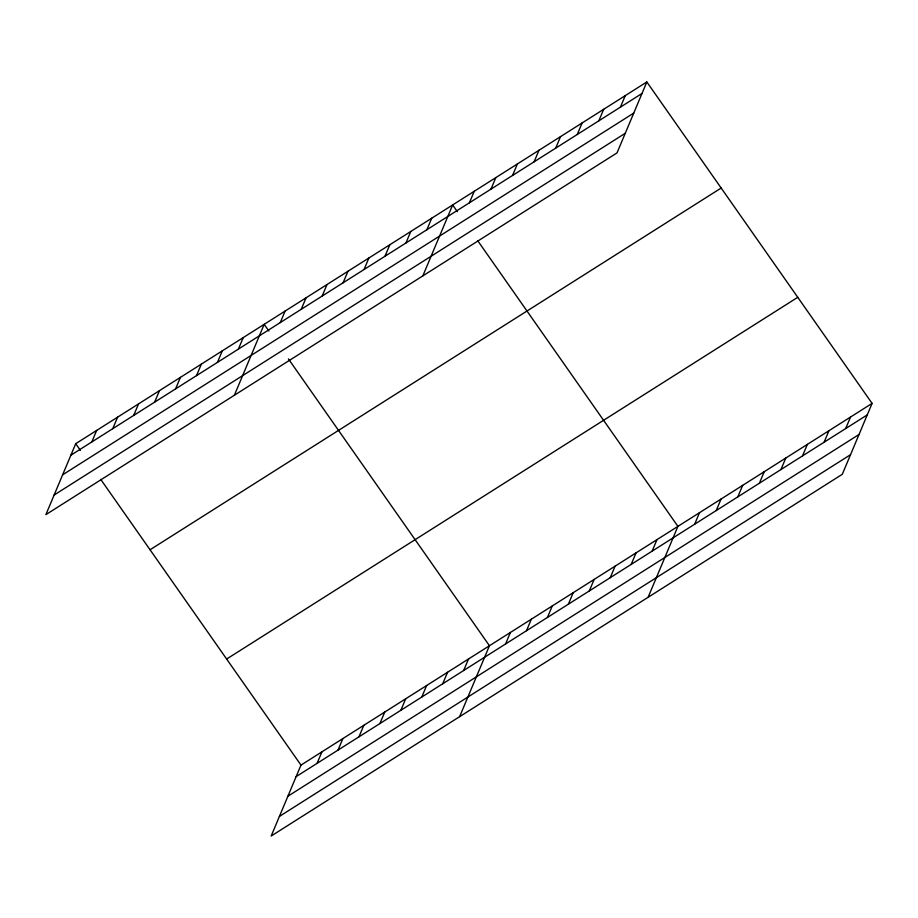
<?xml version="1.0" encoding="UTF-8"?>
<svg xmlns="http://www.w3.org/2000/svg" width="918" height="918" viewBox="0 0 918 918"><rect width="100%" height="100%" fill="white"/><g stroke="black" fill="none" stroke-linecap="round" stroke-linejoin="round"><path stroke-width="1.38" d="M646.834 81.966L75.712 443.692L45.9 514.619L617.022 152.893L646.834 81.966L872.1 403.381L842.288 474.308L271.166 836.034L300.978 765.107L872.1 403.381M91.823 441.937L96.654 430.427M112.765 428.683L117.596 417.174M133.695 415.418L138.538 403.909M154.637 402.153L159.48 390.643M175.579 388.888L180.421 377.378M196.521 375.623L201.363 364.113M217.463 362.358L222.305 350.848M238.405 349.092L243.247 337.583M234.365 395.256L264.189 324.329L268.882 331.019M280.288 322.574L285.131 311.064M301.23 309.309L306.073 297.799M322.172 296.044L327.015 284.534M343.114 282.778L347.945 271.269M364.056 269.513L368.887 258.004M384.998 256.248L389.829 244.739M405.94 242.995L410.771 231.485M426.881 229.729L431.712 218.22M422.842 275.882L452.654 204.955L457.348 211.656M469.396 202.798L474.227 191.288M490.969 189.131L495.812 177.622M512.542 175.464L517.385 163.955M534.127 161.797L538.958 150.288M555.7 148.131L560.531 136.621M577.273 134.476L582.115 122.966M317.077 763.351L321.92 751.842M598.846 120.809L603.688 109.299M338.019 750.086L342.862 738.577M620.43 107.142L625.261 95.633M358.961 736.821L363.803 725.323M379.903 723.568L384.745 712.058M400.845 710.303L405.687 698.793M421.787 697.037L426.629 685.528M442.728 683.772L447.559 672.263M463.67 670.507L468.501 658.998M459.631 716.66L489.443 645.733L288.447 358.938M505.554 643.977L510.385 632.479M526.496 630.723L531.327 619.214M547.438 617.458L552.269 605.949M568.38 604.193L573.211 592.684M589.31 590.928L594.153 579.419M610.252 577.663L615.094 566.154M631.194 564.398L636.036 552.888M652.136 551.133L656.978 539.635M648.108 597.297L677.92 526.37L477.693 240.677M694.651 524.212L699.493 512.703M716.235 510.546L721.066 499.036M737.808 496.879L742.651 485.37M759.381 483.212L764.224 471.703M780.954 469.546L785.797 458.036M802.539 455.879L807.37 444.369M824.112 442.212L828.954 430.703M845.685 428.557L850.527 417.047M70.881 455.202L642.003 93.475M62.631 474.813L633.753 113.086M54.139 495.02L625.261 133.282M150.047 549.767L721.169 188.029M226.643 659.044L797.765 297.306M296.135 776.617L867.258 414.89M287.896 796.227L859.019 434.489M279.405 816.423L850.527 454.697M75.712 443.692L80.405 450.394M100.75 479.425L300.978 765.107"/></g></svg>
